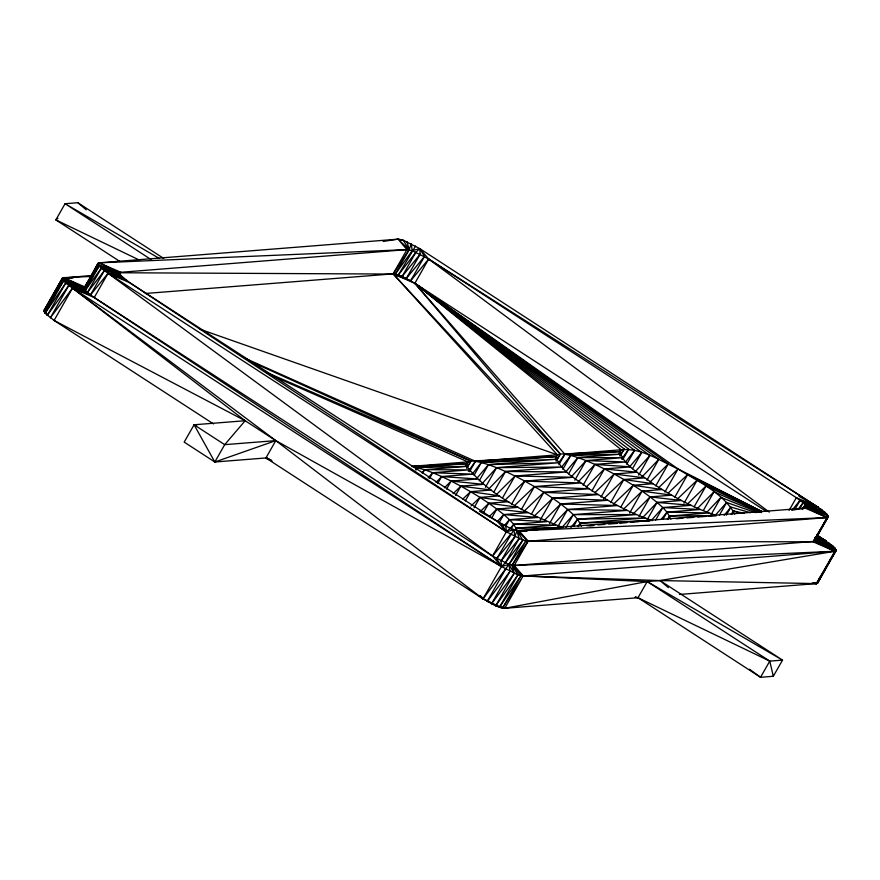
<?xml version="1.0" encoding="UTF-8"?>
<svg xmlns="http://www.w3.org/2000/svg" width="880" height="880" viewBox="0 0 880 880"><rect width="100%" height="100%" fill="white"/><g stroke="black" fill="none" stroke-linecap="round" stroke-linejoin="round"><path stroke-width="1.32" d="M213.488 423.918L54.076 320.441L45.111 313.258L44.011 310.464L62.458 278.124L92.29 275.385M816.706 534.831L832.733 545.864L834.889 547.998L835.989 550.803L834.856 551.276L813.153 541.838L528.066 541.266L522.819 540.177L506.363 531.828L129.767 282.733L120.802 275.55L119.702 272.756L99.099 266.112L84.15 288.684L65.714 283.063L45.111 313.258L45.144 309.991L44.011 310.464L62.458 278.124L84.161 287.562L85.294 287.1L99.121 262.845L398.035 239.162L403.282 240.24L419.749 248.6L821.799 509.729L827.013 514.316L828.113 517.11L814.286 541.365L514.239 565.51L508.992 564.432L492.536 556.072L94.226 297.55L87.417 292.501L84.15 288.684L97.988 263.318L99.121 262.845L406.967 249.612L412.214 250.69L428.681 259.05L818.048 507.133L806.421 506.561L803.154 502.733L796.345 497.695L428.681 259.05L419.749 248.6L412.214 250.69L395.318 274.076L119.702 272.756L101.255 268.257L97.988 264.429L97.988 263.318L85.294 287.1L63.58 277.662L45.804 308.836L62.458 278.124M821.799 509.729L806.421 506.561L806.41 507.672L826.98 517.583L828.113 517.11L813.153 541.838L828.124 515.999L806.41 507.672L791.703 510.268M816.024 536.712L814.286 541.365L834.856 551.276L816.42 583.605L679.514 594.451M836 549.692L817.542 583.143L835.989 550.803L814.286 541.365L834.889 547.998L814.297 540.254L828.124 515.999L814.286 541.365L836 549.692L817.542 583.143L816.42 583.605L659.978 580.558L523.171 575.96L517.924 574.882L501.468 566.522L72.512 288.112L65.714 283.063L62.447 279.246L44 311.575L45.144 309.991M818.796 579.59L820.028 577.159M45.111 313.258L63.558 280.929L84.161 287.562L99.121 262.845L120.835 272.283L406.967 249.612L393.14 273.867L145.332 293.491M46.42 313.236L47.267 315.403L65.714 283.063M44 311.575L63.558 280.929L84.15 288.684L68.772 285.516L50.325 317.856L72.512 288.112L84.15 288.684L97.988 264.429L119.702 272.756L99.121 262.845M245.168 420.728L72.512 288.112L87.417 292.501L101.255 268.257L108.053 273.295L119.691 273.867L101.255 268.257L85.261 290.367L72.512 288.112L54.076 320.441L245.168 420.728L275.814 440.616L501.468 566.522L508.992 564.432L525.899 541.057L512.061 565.301L514.162 573.408L495.726 605.748L483.021 598.862L265.925 457.952L214.83 462L184.184 442.112L194.073 424.776L245.168 420.728L224.708 444.664L214.83 462L194.073 424.776L196.647 425.601M85.261 290.367L99.099 266.112M490.259 602.008L483.021 598.862L275.814 440.616L72.512 288.112L90.475 294.954L104.313 270.699L119.691 273.867M72.512 288.112L94.226 297.55L108.053 273.295L120.802 275.55M272.074 461.01L265.925 457.952L275.814 440.616L224.708 444.664L194.073 424.776M412.214 250.69L411.235 243.705L409.145 249.821L393.14 273.867L398.387 274.945L415.558 246.048M556.402 460.966L560.362 454.036L393.14 273.867L402.138 276.419L415.976 252.175L419.749 248.6L424.501 256.498L410.663 280.753L393.14 273.867L557.381 454.828L560.362 454.036L619.883 451.528L621.247 449.768C641.531 447.645 660.209 460.944 678.04 468.952L761.86 511.478M766.381 511.478L414.843 283.305L393.14 273.867L406.329 278.399L420.167 254.144L419.749 248.6M555.929 460.889L560.362 454.036L414.843 283.305L428.681 259.05L769.285 512.116M416.152 469.876L417.472 467.566L466.598 463.672L467.962 461.912L470.943 461.12L556.017 456.588L557.381 454.828L200.178 329.285M422.62 473.165L424.6 469.7L466.884 466.345C490.204 496.65 528.286 514.096 563.244 527.67M429.451 478.5L432.74 472.725L468.82 469.865L424.6 469.7L411.565 466.378L467.962 461.912L465.982 465.377M437.734 483.483L441.683 476.553L472.34 474.122L432.74 472.725L424.6 469.7L421.949 472.824M446.534 489.159L451.154 481.074L477.345 478.995L441.683 476.553L432.74 472.725L428.164 477.774M466.983 468.05L470.943 461.12L248.325 360.448M455.609 495.396L460.878 486.156L483.692 484.352L451.154 481.074L441.683 476.553L436.018 482.449M469.513 471.713L475.442 461.318L557.381 454.828L555.401 458.293M474.089 475.211L481.338 462.506L556.017 456.588C560.406 471.779 577.522 479.402 589.061 488.774C609.004 501.633 630.025 513.249 652.663 520.597M465.311 500.896L470.58 491.656L491.194 490.028L460.878 486.156L451.154 481.074L444.411 487.784M479.248 480.81L488.466 464.64L556.303 459.272L481.338 462.506L475.442 461.318L244.849 358.193M485.419 487.3L496.617 467.665L558.239 462.781L488.466 464.64L481.338 462.506L472.109 474.32M474.056 507.804L479.985 497.409L499.642 495.858L470.58 491.656L460.878 486.156L453.101 493.68M493.691 492.283L505.549 471.493L561.759 467.038L496.617 467.665L488.466 464.64L476.124 479.215M483.549 512.501L488.818 503.261L508.794 501.677L479.985 497.409L470.58 491.656L462.814 499.059M502.502 497.959L515.02 476.014L566.764 471.911L505.549 471.493L496.617 467.665L481.943 483.835M491.557 518.276L496.826 509.036L518.386 507.331L488.818 503.261L479.985 497.409L471.031 505.956M499.169 522.654L503.778 514.569L528.143 512.633L496.826 509.036L488.818 503.261L481.03 510.829M511.577 504.196L524.744 481.096L573.111 477.268L515.02 476.014L505.549 471.493L488.554 489.192M505.527 526.625L509.476 519.695L537.768 517.462L503.778 514.569L496.826 509.036L489.269 516.626M510.136 528.253L506.363 531.828L492.536 556.072L501.468 566.522L483.021 598.862L480.117 595.969L483.021 598.862L508.992 564.432L522.819 540.177L516.967 530.607L510.136 528.253L497.431 521.378L129.767 282.733L108.053 273.295L90.475 294.954M521.279 509.696L534.457 486.596L580.613 482.944L524.744 481.096L515.02 476.014L496.738 494.241M511.115 528.902L513.755 524.282L547.008 521.642L509.476 519.695L503.778 514.569L497.2 521.521M496.716 558.635L514.877 536.723L516.967 530.607L805.277 508.145L826.98 517.583L528.066 541.266L522.819 540.177L505.23 562.958L501.468 566.522L496.716 558.635L513.887 529.738L514.877 536.723L501.05 560.978L501.468 566.522L94.226 297.55M515.174 530.486L516.494 528.176L555.577 525.085L513.755 524.282L509.476 519.695L504.108 525.745M558.932 464.629L564.861 454.234L621.247 449.768L619.278 453.233M531.344 514.294L543.862 492.349L589.061 488.774L534.457 486.596L524.744 481.096L505.318 499.895M505.23 562.958L519.068 538.703L516.967 530.607L528.066 541.266L514.239 565.51L523.171 575.96L647.207 581.57L659.978 580.558L834.856 551.276L514.239 565.51M490.952 602.888L487.201 601.414L505.648 569.085M562.859 469.282L570.757 455.422L619.883 451.528C624.272 466.719 641.388 474.342 652.938 483.714C672.496 496.32 693.099 507.76 715.264 515.097M491.535 603.768L509.982 571.428L508.992 564.432L514.162 573.408L491.535 603.768L504.724 608.3L637.989 597.74L769.769 661.122L782.54 660.11L773.311 676.28L760.54 677.292L637.989 597.74L635.305 597.124L637.989 597.74L647.207 581.57L782.54 660.11L659.978 580.558L668.382 587.653M540.177 520.146L552.695 498.201L598.213 494.593L543.862 492.349L534.457 486.596L515.042 505.109M568.667 473.726L577.885 457.556L620.18 454.212L570.757 455.422L564.861 454.234L414.843 283.305L402.138 276.419L395.318 274.076L409.145 249.821L407.044 241.725M517.924 574.882L495.726 605.748L499.477 607.222L517.924 574.882L512.061 565.301L528.066 541.266L519.134 530.816L826.98 517.583M549.505 523.611L560.703 503.976L607.805 500.247L552.695 498.201L543.862 492.349L523.963 511.335M574.838 480.216L586.036 460.581L622.105 457.721L577.885 457.556L570.757 455.422L561.528 467.236M520.993 575.751L502.546 608.091L499.477 607.222L520.993 575.751L512.061 565.301L523.171 575.96L834.856 551.276M557.766 526.834L567.655 509.509L617.562 505.56L560.703 503.976L552.695 498.201L534.182 516.175M583.11 485.199L594.968 464.409L625.625 461.978L586.036 460.581L577.885 457.556L565.543 472.142M566.104 527.34L573.353 514.635L627.187 510.378L567.655 509.509L560.703 503.976L544.643 520.102M591.921 490.875L604.439 468.93L630.63 466.862L594.968 464.409L586.036 460.581L571.362 476.751M573.672 526.152L577.621 519.222L636.427 514.558L573.353 514.635L567.655 509.509L552.596 525.393M578.38 526.592L580.36 523.127L644.996 518.001L577.621 519.222L573.353 514.635L561.726 527.736M620.279 455.906L624.228 448.976L414.843 283.305L678.04 468.952C698.06 481.701 722.942 492.547 734.767 514.085M600.996 497.112L614.163 474.012L636.977 472.208L604.439 468.93L594.968 464.409L577.973 482.108M622.798 459.569L628.727 449.174L414.843 283.305L668.316 463.87L655.798 485.815M626.725 464.222L634.634 450.362L414.843 283.305L621.247 449.768L619.201 453.299M610.698 502.612L623.876 479.512L644.49 477.884L614.163 474.012L604.439 468.93L586.157 487.157M632.533 468.666L641.751 452.496L414.843 283.305L658.845 459.349L646.987 480.139M638.704 475.156L649.902 455.521L414.843 283.305M620.763 507.21L633.281 485.265L652.938 483.714L623.876 479.512L614.163 474.012L594.737 492.811M629.596 513.062L642.114 491.117L662.09 489.533L633.281 485.265L623.876 479.512L603.493 498.949M638.924 516.527L650.122 496.892L671.682 495.187L642.114 491.117L633.281 485.265L613.382 504.251M647.185 519.75L657.074 502.425L681.428 500.5L650.122 496.892L642.114 491.117L623.601 509.091M664.862 492.052L678.04 468.952L658.614 487.751M655.523 520.256L662.772 507.551L691.064 505.318L657.074 502.425L650.122 496.892L633.116 513.964M674.564 497.552L687.742 474.452L761.86 511.599M663.091 519.068L667.04 512.138L700.293 509.509L662.772 507.551L657.074 502.425L642.015 518.309M667.799 519.508L669.779 516.043L708.873 512.941L667.04 512.138L662.772 507.551L651.145 520.652M683.969 503.305L697.147 480.216L761.783 511.808M694.122 506.847L705.98 486.057L760.298 511.533M703.45 510.312L713.988 491.832L761.332 512.644M711.062 514.69L720.94 497.365L758.637 512.413M719.389 515.196L726.638 502.491L755.843 512.666M726.308 515.163L730.917 507.078L750.266 512.655M731.676 514.448L733.645 510.983L744.216 513.348M789.096 510.4L796.345 497.695L818.048 507.133L805.31 504.878L802.109 509.3M794.827 509.531L800.096 500.291L818.048 507.133L798.941 496.265M799.854 508.508L803.154 502.733L818.048 507.133M802.67 509.498L805.31 504.878M499.477 607.222L504.724 608.3L523.171 575.96L502.546 608.091L504.724 608.3L647.207 581.57L769.769 661.122L760.54 677.292L749.562 669.229M465.916 465.443L467.962 461.912L270.578 375.045M556.017 457.182L557.381 454.828M835.989 550.803L816.42 583.605L812.35 582.912M466.51 467.973L470.943 461.12L265.738 372.031M619.795 455.829L624.228 448.976M468.314 471.295L475.442 461.318M558.525 463.1L564.861 454.234M621.61 459.151L628.727 449.174M47.267 315.403L68.772 285.516M817.553 582.021L816.42 583.605L813.714 583.121M514.855 530.365L516.494 528.176L560.571 527.703M577.918 526.405L580.36 523.127L649.935 520.685M667.337 519.321L669.779 516.043L716.54 515.537L708.477 516.175M731.203 514.261L733.645 510.983L740.069 513.359M487.201 601.414L509.982 571.428M398.387 274.945L415.976 252.175M87.417 292.501L104.313 270.699M798.325 508.97L803.154 502.733M415.789 469.711L417.472 467.566L466.884 466.345L466.598 463.672L411.565 466.378M625.394 462.176L634.634 450.362M402.138 276.419L420.167 254.144M501.05 560.978L519.068 538.703M792.561 509.575L800.096 500.291M509.542 529.419L513.755 524.282L517.605 531.289M570.889 527.439L577.621 519.222L581.471 526.229M661.155 519.332L667.04 512.138L670.89 519.145M724.185 515.306L730.917 507.078M406.329 278.399L424.501 256.498M410.663 280.753L428.681 259.05M510.543 534.38L492.536 556.072L108.053 273.295L122.958 277.695M629.409 467.082L641.751 452.496M715.011 515.592L726.638 502.491M635.239 471.691L649.902 455.521M706.827 512.259L720.94 497.365M641.85 477.048L658.845 459.349M696.982 508.915L713.988 491.832M650.023 482.097L668.316 463.87M687.467 504.031L705.98 486.057M668.327 492.965L687.742 474.452M677.259 499.191L697.147 480.216M57.937 218.251L55.847 219.89L119.988 261.525M214.83 462L275.814 440.616M126.016 280.137L108.053 273.295L506.363 531.828L513.887 529.738M383.152 241.45L398.035 239.162L403.282 240.24L409.145 249.821L398.035 239.162L406.967 249.612M163.746 258.467L77.836 202.708L65.065 203.72L55.847 219.89L139.59 260.172M520.289 531.08L526.999 530.541M531.025 530.222L537.735 529.694M543.114 529.265L549.824 528.737M553.85 528.418L560.56 527.89M586.949 525.8L593.791 525.25M597.905 524.931L604.747 524.392M608.85 524.062L617.067 523.413M619.806 523.193L626.648 522.654M630.762 522.324L638.979 521.675M643.082 521.356L649.924 520.806M676.258 518.727L682.979 518.188M687.005 517.869L693.715 517.341M697.741 517.022L705.793 516.384M589.655 525.811L593.747 525.602M90.992 276.441L63.58 277.662L84.161 287.562L62.447 279.246M523.094 531.08L527.219 530.926M73.161 277.981L63.58 277.662L71.764 278.025M832.733 545.864L814.297 540.254L825.924 540.826L816.673 534.919M815.727 539.022L825.924 540.826L817.553 536.162M814.297 540.254L829.675 543.411M495.726 605.748L504.724 608.3L502.227 607.31M814.748 537.526L825.924 540.826L816.277 536.624M806.421 506.561L824.857 512.171L806.41 507.672L827.013 514.316M813.78 582.802L816.42 583.605L813.813 582.791M270.886 460.196L265.925 457.952L270.853 460.339L265.925 457.952L268.499 458.887M815.661 536.91L825.924 540.826M270.941 460.108L265.925 457.952L268.477 458.931M493.46 603.878L497.211 605.352M265.925 457.952L268.455 458.986M479.49 511.291L497.431 521.378L506.363 531.828L505.945 526.273M158.851 258.148L65.065 203.72L150.975 259.479M77.836 202.708L86.24 209.803M480.359 595.793L483.021 598.862L481.371 596.695M501.611 523.93L506.363 531.828M769.769 661.122L773.311 676.28M120.835 272.283L119.515 274.593L120.835 272.283"/></g></svg>
